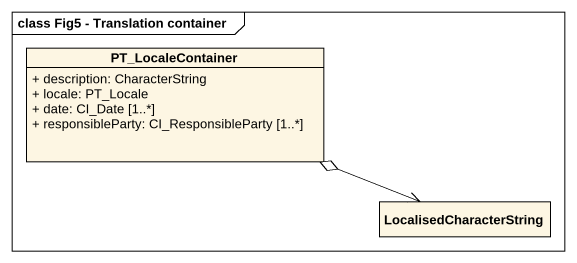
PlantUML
@startuml
mainframe class Fig5 - Translation container
hide circle
hide empty members
skinparam classAttributeIconSize 0
class PT_LocaleContainer {
  + description: CharacterString
  + locale: PT_Locale
  + date: CI_Date [1..*]
  + responsibleParty: CI_ResponsibleParty [1..*]
}
class LocalisedCharacterString
PT_LocaleContainer o-right-> LocalisedCharacterString
@enduml
